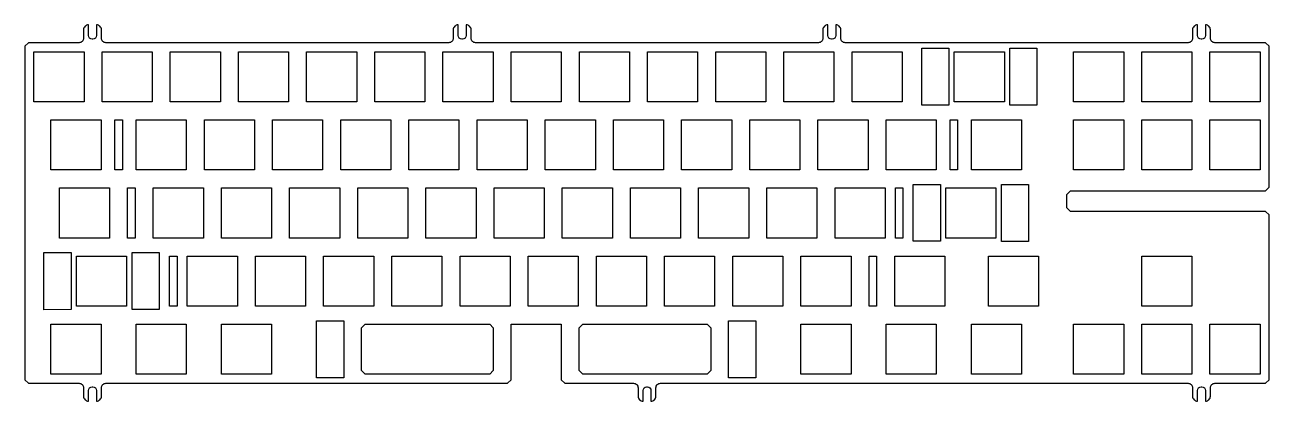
# Model space of a CAD drawing. Header units: millimetres. Extents: x 0 to 348, y -5 to 100.
import ezdxf

# ---------------------------------------------------------------- set-up
doc = ezdxf.new("R2010")
doc.units = ezdxf.units.MM
doc.layers.get('0').update_dxf_attribs({"linetype": 'CONTINUOUS'})

msp = doc.modelspace()

# ---------------------------------------------------------------- linework, layer by layer
msp.add_lwpolyline([(1.1, 95.43), (0.1, 94.43), (0.1, 1.18), (1.1, 0.18), (15.24, 0.18, -0.414214), (16.49, -1.07), (16.49, -3.42, 0.414214), (17.89, -4.82), (17.89, -1.85, -0.414214), (18.89, -0.85), (19.09, -0.85, -0.414214), (20.09, -1.85), (20.09, -4.82, 0.414214), (21.49, -3.42), (21.49, -1.07, -0.414214), (22.74, 0.18), (134.97, 0.18), (135.97, 1.18), (135.97, 16.71), (149.97, 16.71), (149.97, 1.18), (150.97, 0.18), (170.18, 0.18, -0.414214), (171.43, -1.07), (171.43, -3.42, 0.414214), (172.83, -4.82), (172.83, -1.85, -0.414214), (173.83, -0.85), (174.03, -0.85, -0.414214), (175.03, -1.85), (175.03, -4.82, 0.414214), (176.43, -3.42), (176.43, -1.07, -0.414214), (177.68, 0.18), (325.11, 0.18, -0.414214), (326.36, -1.07), (326.36, -3.42, 0.414214), (327.76, -4.82), (327.76, -1.85, -0.414214), (328.76, -0.85), (328.96, -0.85, -0.414214), (329.96, -1.85), (329.96, -4.82, 0.414214), (331.36, -3.42), (331.36, -1.07, -0.414214), (332.61, 0.18), (346.76, 0.18), (347.76, 1.18), (347.76, 47.26), (346.76, 48.26), (292.28, 48.26), (291.28, 49.26), (291.28, 52.99), (292.28, 53.99), (346.76, 53.99), (347.76, 54.99), (347.76, 94.43), (346.76, 95.43), (332.61, 95.43, -0.414214), (331.36, 96.68), (331.36, 99.03, 0.414214), (329.96, 100.43), (329.96, 97.45, -0.414214), (328.96, 96.45), (328.76, 96.45, -0.414214), (327.76, 97.45), (327.76, 100.43, 0.414214), (326.36, 99.03), (326.36, 96.68, -0.414214), (325.11, 95.43), (229.32, 95.43, -0.414214), (228.07, 96.68), (228.07, 99.03, 0.414214), (226.67, 100.43), (226.67, 97.45, -0.414214), (225.67, 96.45), (225.47, 96.45, -0.414214), (224.47, 97.45), (224.47, 100.43, 0.414214), (223.07, 99.03), (223.07, 96.68, -0.414214), (221.82, 95.43), (126.03, 95.43, -0.414214), (124.78, 96.68), (124.78, 99.03, 0.414214), (123.38, 100.43), (123.38, 97.45, -0.414214), (122.38, 96.45), (122.18, 96.45, -0.414214), (121.18, 97.45), (121.18, 100.43, 0.414214), (119.78, 99.03), (119.78, 96.68, -0.414214), (118.53, 95.43), (22.74, 95.43, -0.414214), (21.49, 96.68), (21.49, 99.03, 0.414214), (20.09, 100.43), (20.09, 97.45, -0.414214), (19.09, 96.45), (18.89, 96.45, -0.414214), (17.89, 97.45), (17.89, 100.43, 0.414214), (16.49, 99.03), (16.49, 96.68, -0.414214), (15.24, 95.43)], format="xyb", close=True)
for points in [[(258.27, 93.88), (258.27, 77.94), (250.69, 77.94), (250.69, 93.88)], [(282.89, 77.94), (275.32, 77.94), (275.32, 93.88), (282.89, 93.88)], [(2.62, 92.91), (16.62, 92.91), (16.62, 78.91), (2.62, 78.91)], [(21.67, 92.91), (35.67, 92.91), (35.67, 78.91), (21.67, 78.91)], [(54.72, 78.91), (40.72, 78.91), (40.72, 92.91), (54.72, 92.91)], [(73.77, 92.91), (73.77, 78.91), (59.77, 78.91), (59.77, 92.91)], [(78.82, 78.91), (78.82, 92.91), (92.82, 92.91), (92.82, 78.91)], [(97.87, 78.91), (97.87, 92.91), (111.87, 92.91), (111.87, 78.91)], [(116.92, 92.91), (130.92, 92.91), (130.92, 78.91), (116.92, 78.91)], [(135.97, 92.91), (149.97, 92.91), (149.97, 78.91), (135.97, 78.91)], [(155.02, 78.91), (155.02, 92.91), (169.02, 92.91), (169.02, 78.91)], [(174.07, 92.91), (188.07, 92.91), (188.07, 78.91), (174.07, 78.91)], [(193.12, 78.91), (193.12, 92.91), (207.12, 92.91), (207.12, 78.91)], [(226.17, 92.91), (226.17, 78.91), (212.17, 78.91), (212.17, 92.91)], [(245.22, 78.91), (231.22, 78.91), (231.22, 92.91), (245.22, 92.91)], [(259.8, 78.91), (259.8, 92.91), (273.79, 92.91), (273.79, 78.91)], [(293.13, 92.91), (307.13, 92.91), (307.13, 78.91), (293.13, 78.91)], [(326.18, 78.91), (312.18, 78.91), (312.18, 92.91), (326.18, 92.91)], [(345.23, 78.91), (331.23, 78.91), (331.23, 92.91), (345.23, 92.91)], [(7.38, 73.86), (21.38, 73.86), (21.38, 59.86), (7.38, 59.86)], [(25.24, 59.86), (25.24, 73.86), (27.34, 73.86), (27.34, 59.86)], [(45.19, 59.86), (31.19, 59.86), (31.19, 73.86), (45.19, 73.86)], [(50.24, 59.86), (50.24, 73.86), (64.24, 73.86), (64.24, 59.86)], [(83.29, 73.86), (83.29, 59.86), (69.29, 59.86), (69.29, 73.86)], [(88.34, 59.86), (88.34, 73.86), (102.34, 73.86), (102.34, 59.86)], [(107.39, 73.86), (121.39, 73.86), (121.39, 59.86), (107.39, 59.86)], [(140.44, 73.86), (140.44, 59.86), (126.45, 59.86), (126.45, 73.86)], [(159.49, 59.86), (145.5, 59.86), (145.5, 73.86), (159.49, 73.86)], [(178.54, 59.86), (164.54, 59.86), (164.54, 73.86), (178.54, 73.86)], [(197.59, 59.86), (183.59, 59.86), (183.59, 73.86), (197.59, 73.86)], [(216.64, 73.86), (216.64, 59.86), (202.65, 59.86), (202.65, 73.86)], [(221.69, 73.86), (235.69, 73.86), (235.69, 59.86), (221.69, 59.86)], [(240.75, 59.86), (240.75, 73.86), (254.74, 73.86), (254.74, 59.86)], [(258.6, 59.86), (258.6, 73.86), (260.7, 73.86), (260.7, 59.86)], [(278.56, 59.86), (264.56, 59.86), (264.56, 73.86), (278.56, 73.86)], [(293.13, 73.86), (307.13, 73.86), (307.13, 59.86), (293.13, 59.86)], [(312.18, 59.86), (312.18, 73.86), (326.18, 73.86), (326.18, 59.86)], [(345.23, 59.86), (331.23, 59.86), (331.23, 73.86), (345.23, 73.86)], [(255.89, 55.78), (255.89, 39.91), (248.31, 39.91), (248.31, 55.78)], [(280.51, 39.84), (272.94, 39.84), (272.94, 55.78), (280.51, 55.78)], [(9.76, 54.81), (23.76, 54.81), (23.76, 40.81), (9.76, 40.81)], [(28.81, 40.81), (28.81, 54.81), (30.91, 54.81), (30.91, 40.81)], [(49.96, 40.81), (35.96, 40.81), (35.96, 54.81), (49.96, 54.81)], [(55.01, 40.81), (55.01, 54.81), (69.01, 54.81), (69.01, 40.81)], [(74.06, 54.81), (88.06, 54.81), (88.06, 40.81), (74.06, 40.81)], [(107.11, 54.81), (107.11, 40.81), (93.11, 40.81), (93.11, 54.81)], [(112.16, 40.81), (112.16, 54.81), (126.16, 54.81), (126.16, 40.81)], [(145.21, 40.81), (131.21, 40.81), (131.21, 54.81), (145.21, 54.81)], [(164.26, 40.81), (150.26, 40.81), (150.26, 54.81), (164.26, 54.81)], [(169.31, 54.81), (183.31, 54.81), (183.31, 40.81), (169.31, 40.81)], [(188.36, 40.81), (188.36, 54.81), (202.36, 54.81), (202.36, 40.81)], [(207.41, 54.81), (221.41, 54.81), (221.41, 40.81), (207.41, 40.81)], [(226.46, 54.81), (240.46, 54.81), (240.46, 40.81), (226.46, 40.81)], [(243.33, 40.81), (243.33, 54.81), (245.43, 54.81), (245.43, 40.81)], [(257.41, 40.81), (257.41, 54.81), (271.41, 54.81), (271.41, 40.81)], [(13, 36.71), (13, 20.79), (5.43, 20.76), (5.43, 36.71)], [(14.53, 21.76), (14.53, 35.76), (28.53, 35.76), (28.53, 21.76)], [(37.63, 20.79), (30.05, 20.79), (30.05, 36.73), (37.63, 36.73)], [(40.5, 21.76), (40.5, 35.76), (42.6, 35.76), (42.6, 21.76)], [(45.48, 21.76), (45.48, 35.76), (59.48, 35.76), (59.48, 21.76)], [(64.53, 35.76), (78.53, 35.76), (78.53, 21.76), (64.53, 21.76)], [(97.58, 35.76), (97.58, 21.76), (83.58, 21.76), (83.58, 35.76)], [(102.63, 35.76), (116.63, 35.76), (116.63, 21.76), (102.63, 21.76)], [(121.68, 35.76), (135.68, 35.76), (135.68, 21.76), (121.68, 21.76)], [(154.73, 21.76), (140.73, 21.76), (140.73, 35.76), (154.73, 35.76)], [(173.78, 35.76), (173.78, 21.76), (159.78, 21.76), (159.78, 35.76)], [(192.83, 35.76), (192.83, 21.76), (178.83, 21.76), (178.83, 35.76)], [(211.88, 35.76), (211.88, 21.76), (197.88, 21.76), (197.88, 35.76)], [(216.93, 35.76), (230.93, 35.76), (230.93, 21.76), (216.93, 21.76)], [(235.98, 21.76), (235.98, 35.76), (238.08, 35.76), (238.08, 21.76)], [(257.12, 21.76), (243.13, 21.76), (243.13, 35.76), (257.12, 35.76)], [(283.32, 21.76), (269.32, 21.76), (269.32, 35.76), (283.32, 35.76)], [(326.18, 35.76), (326.18, 21.76), (312.18, 21.76), (312.18, 35.76)], [(81.62, 1.74), (81.62, 17.68), (89.19, 17.68), (89.19, 1.74)], [(204.32, 1.74), (196.74, 1.74), (196.74, 17.68), (204.32, 17.68)], [(7.38, 2.71), (7.38, 16.71), (21.38, 16.71), (21.38, 2.71)], [(31.19, 2.71), (31.19, 16.71), (45.19, 16.71), (45.19, 2.71)], [(55.01, 16.71), (69.01, 16.71), (69.01, 2.71), (55.01, 2.71)], [(130.97, 15.71), (130.97, 3.71), (129.97, 2.71), (95.19, 2.71), (94.19, 3.71), (94.19, 15.71), (95.19, 16.71), (129.97, 16.71)], [(155.97, 16.71), (190.74, 16.71), (191.74, 15.71), (191.74, 3.71), (190.74, 2.71), (155.97, 2.71), (154.97, 3.71), (154.97, 15.71)], [(230.93, 2.71), (216.93, 2.71), (216.93, 16.71), (230.93, 16.71)], [(254.74, 16.71), (254.74, 2.71), (240.75, 2.71), (240.75, 16.71)], [(278.56, 16.71), (278.56, 2.71), (264.56, 2.71), (264.56, 16.71)], [(307.13, 2.71), (293.13, 2.71), (293.13, 16.71), (307.13, 16.71)], [(326.18, 16.71), (326.18, 2.71), (312.18, 2.71), (312.18, 16.71)], [(331.23, 16.71), (345.23, 16.71), (345.23, 2.71), (331.23, 2.71)]]:
    msp.add_lwpolyline(points, close=True)

doc.saveas('drawing.dxf')
